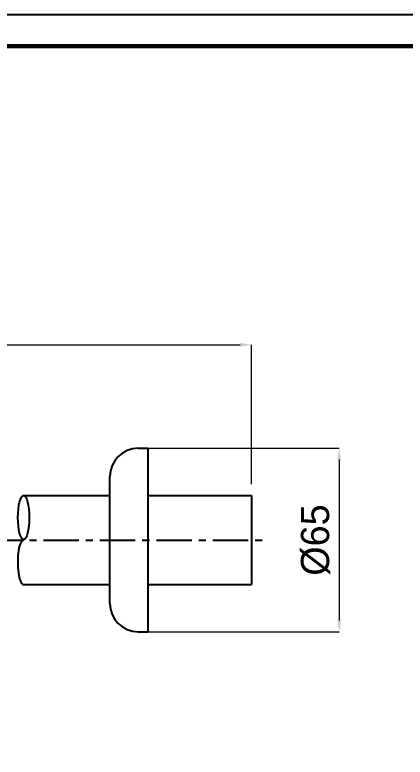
# Model space of a CAD drawing. Extents: x 0 to 651, y 0 to 477.
# Drawn here: x 374.6 to 512.8, y 214.1 to 477 of the extents above; entities that cross this region are included whole.
import ezdxf

# ---------------------------------------------------------------- set-up
doc = ezdxf.new("R2010")
doc.units = 0
doc.header["$LTSCALE"] = 10
doc.header["$MEASUREMENT"] = 0
doc.header["$PDMODE"] = 3
doc.header["$PDSIZE"] = -10
doc.linetypes.add('CENTER', pattern=[2, 1.25, -0.25, 0.25, -0.25])
doc.layers.get('0').update_dxf_attribs({"linetype": 'CONTINUOUS'})
doc.layers.get('DEFPOINTS').update_dxf_attribs({"linetype": 'CONTINUOUS'})
doc.layers.add('AM_0', color=7, linetype='CONTINUOUS', lineweight=50)
doc.layers.add('Layer 1', color=7, linetype='CONTINUOUS')
doc.layers.add('Layer1', color=1, linetype='CENTER')
doc.styles.add('Daelim Dimension', font='')
doc.styles.get('Daelim Dimension').set_extended_font_data('나눔고딕')
doc.dimstyles.new('DEFAULT', dxfattribs={"dimscale": 2, "dimtxt": 2, "dimasz": 2, "dimexe": 0, "dimexo": 2, "dimgap": 1, "dimtad": 1, "dimdec": 0, "dimzin": 9, "dimdsep": 46, "dimtxsty": 'Daelim Dimension', "dimcen": 0.5, "dimclrd": 5, "dimclre": 5, "dimclrt": 256, "dimadec": 1, "dimazin": 0, "dimtfac": 1, "dimtdec": 0, "dimtix": 1, "dimtmove": 0, "dimatfit": 3, "dimfxl": 0, "dimtolj": 1, "dimtzin": 1, "dimlwd": 9, "dimlwe": 9, "dimarcsym": 0})

# ---------------------------------------------------------------- blocks, each defined once
blk = doc.blocks.new('*D0')
at = {"layer": 'AM_0', "color": 5, "lineweight": 9, "transparency": 16777216}
for p, q in [((371.6, 306.71), (370.79, 306.71)), ((370.79, 302.71), (370.79, 278.96)), ((371.6, 274.96), (370.79, 274.96)), ((370.79, 274.96), (370.79, 218.84))]:
    blk.add_line(p, q, dxfattribs=at)
at = {"layer": 'AM_0', "color": 5, "transparency": 16777216}
for points in [[(370.13, 302.71), (371.46, 302.71), (370.79, 306.71)], [(370.13, 278.96), (371.46, 278.96), (370.79, 274.96)]]:
    blk.add_solid(points, dxfattribs=at)
at = {"layer": 'DEFPOINTS', "color": 0, "transparency": 16777216}
for p in [(375.6, 306.71), (370.79, 274.96), (375.6, 274.96)]:
    blk.add_point(p, dxfattribs=at)
at = {"layer": 'AM_0', "color": 7, "lineweight": 0, "transparency": 16777216, "insert": (362.4, 244.9), "char_height": 10, "attachment_point": 5, "rotation": 90, "style": 'Daelim Dimension'}
blk.add_mtext('\\A1;%%c31.75', dxfattribs=at)
blk = doc.blocks.new('*D3')
at = {"color": 5, "lineweight": 9, "transparency": 16777216}
for p, q in [((168.99, 338.46), (168.99, 360.17)), ((172.99, 360.17), (454.38, 360.17)), ((458.38, 310.71), (458.38, 360.17))]:
    blk.add_line(p, q, dxfattribs=at)
at = {"color": 5, "transparency": 16777216}
for points in [[(172.99, 360.83), (172.99, 359.5), (168.99, 360.17)], [(454.38, 360.83), (454.38, 359.5), (458.38, 360.17)]]:
    blk.add_solid(points, dxfattribs=at)
at = {"layer": 'DEFPOINTS', "color": 0, "transparency": 16777216}
for p in [(458.38, 360.17), (168.99, 334.46), (458.38, 306.71)]:
    blk.add_point(p, dxfattribs=at)
at = {"color": 7, "transparency": 16777216, "insert": (313.68, 367.62), "char_height": 10, "attachment_point": 5, "style": 'Daelim Dimension'}
blk.add_mtext('\\A1;330', dxfattribs=at)
blk = doc.blocks.new('*D1')
at = {"layer": 'AM_0', "color": 5, "lineweight": 9, "transparency": 16777216}
for p, q in [((421.75, 323.46), (489.46, 323.46)), ((489.46, 319.46), (489.46, 262.46)), ((421.75, 258.46), (489.46, 258.46))]:
    blk.add_line(p, q, dxfattribs=at)
at = {"layer": 'AM_0', "color": 5, "transparency": 16777216}
for points in [[(488.79, 319.46), (490.13, 319.46), (489.46, 323.46)], [(488.79, 262.46), (490.13, 262.46), (489.46, 258.46)]]:
    blk.add_solid(points, dxfattribs=at)
at = {"layer": 'DEFPOINTS', "color": 0, "transparency": 16777216}
for p in [(417.75, 323.46), (417.75, 258.46), (489.46, 258.46)]:
    blk.add_point(p, dxfattribs=at)
at = {"layer": 'AM_0', "color": 7, "lineweight": 0, "transparency": 16777216, "insert": (481.07, 290.96), "char_height": 10, "attachment_point": 5, "rotation": 90, "style": 'Daelim Dimension'}
blk.add_mtext('\\A1;%%c65', dxfattribs=at)

msp = doc.modelspace()

# ---------------------------------------------------------------- linework, layer by layer
for p, q in [((377.687, 306.713), (408.247, 306.713)), ((421.747, 306.713), (458.378, 306.713)), ((458.378, 306.713), (458.378, 275.213)), ((377.595, 275.215), (408.247, 275.215)), ((421.747, 275.213), (458.378, 275.213))]:
    msp.add_line(p, q)
at = {"ltscale": 0.5}
msp.add_lwpolyline([(0, 0), (651, 0), (651, 477), (0, 477)], close=True, dxfattribs=at)
at = {"color": 5, "linetype": 'ByBlock', "lineweight": 200, "const_width": 1.5}
msp.add_lwpolyline([(10.468, 20.425), (640.468, 20.425), (640.468, 465.925), (10.468, 465.925)], close=True, dxfattribs=at)
msp.add_ellipse((377.687, 298.9), major_axis=(0, -7.812), ratio=0.256)
msp.add_ellipse((377.595, 283.033), major_axis=(-0.045, 7.82), ratio=0.2557367, start_param=-0.0691839, end_param=3.1185183)
at = {"layer": 'Layer 1'}
for p, q in [((418.247, 323.463), (421.747, 323.463)), ((421.747, 275.088), (421.747, 323.463)), ((408.247, 275.088), (408.247, 313.463)), ((458.378, 306.713), (458.378, 275.213)), ((408.247, 268.463), (408.247, 275.088)), ((421.747, 258.463), (421.747, 275.088)), ((418.247, 258.463), (421.747, 258.463))]:
    msp.add_line(p, q, dxfattribs=at)
for centre, start, end in [((418.247, 313.463), 90, 180), ((418.247, 268.463), 180, 270)]:
    msp.add_arc(centre, 10, start, end, dxfattribs=at)
at = {"layer": 'Layer1'}
msp.add_line((204.728, 290.963), (462.128, 290.963), dxfattribs=at)

# ---------------------------------------------------------------- dimensions: what is measured, and where the dimension line sits
dim = msp.add_linear_dim(base=(458.378, 360.168), p1=(168.988, 334.463), p2=(458.378, 306.713), text='330', dimstyle='DEFAULT', override={"dimtxt": 5, "dimclrd": 5, "dimclre": 5, "dimclrt": 7})
dim.commit()
dim.dimension.update_dxf_attribs({"geometry": '*D3', "text_midpoint": (313.683, 367.619)})
at = {"layer": 'AM_0', "lineweight": 0}
dim = msp.add_linear_dim(base=(489.46, 258.463), p1=(417.747, 323.463), p2=(417.747, 258.463), angle=90, text='%%c<>', dimstyle='DEFAULT', override={"dimtxt": 5, "dimclrd": 5, "dimclre": 5, "dimclrt": 7}, dxfattribs=at)
dim.commit()
dim.dimension.update_dxf_attribs({"geometry": '*D1', "text_midpoint": (481.073, 290.963)})
dim = msp.add_linear_dim(base=(370.792, 274.963), p1=(375.598, 306.713), p2=(375.598, 274.963), angle=90, text='%%c<>', dimstyle='DEFAULT', override={"dimtxt": 5, "dimdec": 2, "dimclrd": 5, "dimclre": 5, "dimclrt": 7}, dxfattribs=at)
dim.commit()
dim.dimension.update_dxf_attribs({"geometry": '*D0', "text_midpoint": (370.792, 244.9), "dimtype": 128})

doc.saveas('drawing.dxf')
